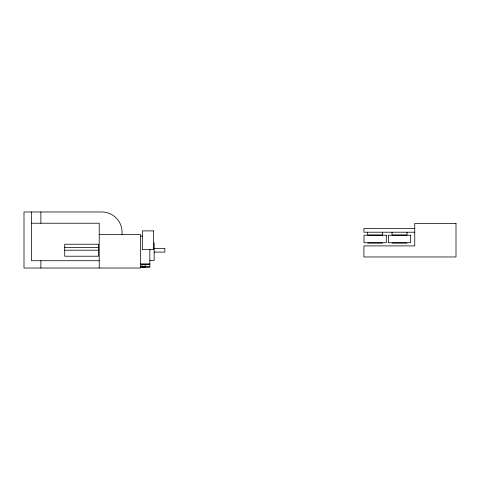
<?xml version="1.0" encoding="UTF-8"?>
<svg xmlns="http://www.w3.org/2000/svg" width="480" height="480" viewBox="0 0 480 480"><rect width="100%" height="100%" fill="white"/><g stroke="black" fill="none" stroke-linecap="round" stroke-linejoin="round"><path stroke-width="0.72" d="M31.5 223.218L99.222 223.218L99.222 268.032M414.75 228.468L363.906 228.468L363.906 232.218L414.75 232.218M99.222 234.468L140.472 234.468L140.472 268.032L24 268.032L24 211.968L101.79 211.968A20.28 20.28 0 0 1 122.07 232.248L122.07 234.468M140.472 236.154L142.632 236.154M367.656 243.096L382.656 243.096M392.028 243.096L407.028 243.096M64.722 247.404L98.472 247.404M154.158 248.346L164.844 248.346L164.844 252.09L154.158 252.09M64.722 250.218L98.472 250.218M149.844 260.406L154.158 260.406L154.158 242.718M99.222 260.718L31.5 260.718L31.5 211.968M140.472 263.97L149.844 263.97M140.472 264.282L149.844 264.282M140.472 266.838L149.844 266.838M142.158 267.012L145.158 267.012M140.472 267.09L149.844 267.09L149.844 249.438M407.022 232.218L407.028 235.032L392.028 235.032L392.034 232.218M382.656 232.218L382.656 235.032L367.656 235.032L367.656 232.218M145.158 264.282L145.158 267.09M142.158 264.282L142.158 267.09M40.884 211.968L40.884 223.218M40.884 260.718L40.884 268.032M456 223.41L414.75 223.41L414.75 245.904L363.906 245.904L363.906 256.968L456 256.968L456 223.41M153.594 230.904L142.344 230.904L142.344 249.654L153.594 249.654L153.594 230.904M386.31 235.218L363.996 235.218L363.996 242.718L386.31 242.718L386.31 235.218M410.682 235.218L388.374 235.218L388.374 242.718L410.682 242.718L410.682 235.218M98.472 244.218L64.722 244.218L64.722 256.218L98.472 256.218L98.472 244.218"/></g></svg>
